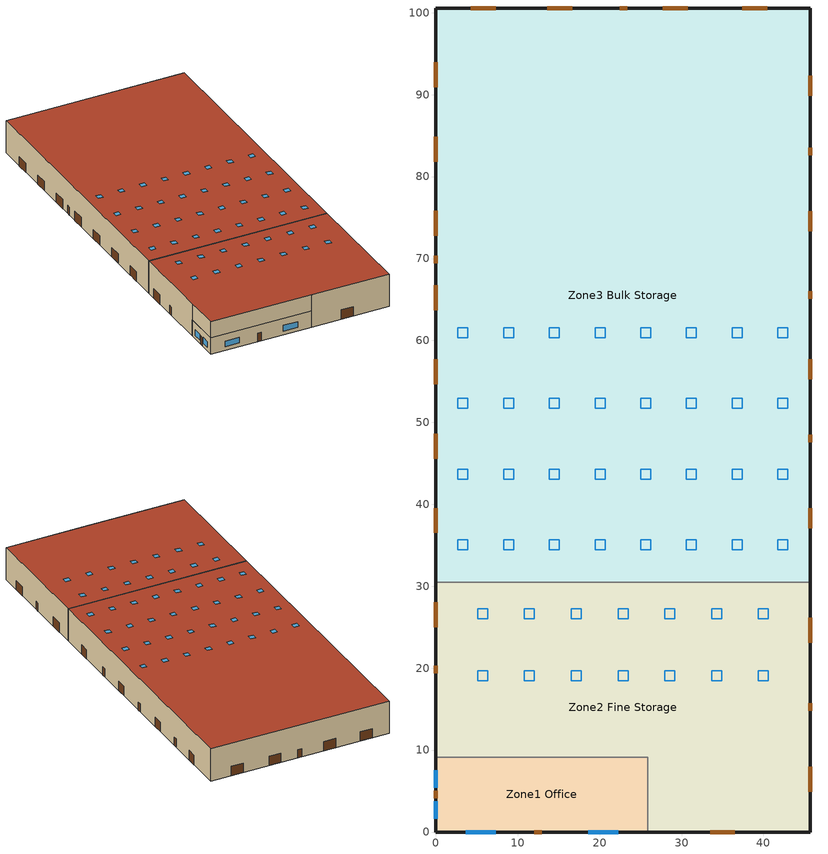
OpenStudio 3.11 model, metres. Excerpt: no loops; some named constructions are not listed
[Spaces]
Zone3 Bulk Storage
 floor ground (Foundation F 1.26W/m*K Perim 185.92m Area 3204.84m2): 45.72,100.58 45.72,30.48 0,30.48 0,100.58 z0
 wall outside: 45.72,30.48 45.72,100.58 0,100.58 0,30.48 z0:8.53
 wall to Zone2 Fine Storage: 45.72,30.48 0,30.48 z0:8.53
 door: 0,93.95 0,90.9 / 0,84.88 0,81.83 / 0,75.82 0,72.77 / 0,66.75 0,63.7 / 0,57.68 0,54.63 / 0,48.61 0,45.57 / 0,39.55 0,36.5 / 45.72,37.09 45.72,39.53 / 45.72,55.27 45.72,57.71 / 45.72,73.32 45.72,75.75 / 45.72,89.89 45.72,92.33 / 40.44,100.58 37.39,100.58 / 30.77,100.58 27.72,100.58 / 16.69,100.58 13.64,100.58 / 7.32,100.58 4.27,100.58 z0:2.44; 45.72,47.55 45.72,48.46 / 45.72,65.07 45.72,65.99 / 45.72,82.6 45.72,83.51 / 23.35,100.58 22.44,100.58 / 0,70.35 0,69.43 z0:2.13
 roof outside: 45.72,30.48 45.72,100.58 0,100.58 0,30.48 z8.53
 skylight: 37.4,51.71 37.4,52.93 36.18,52.93 36.18,51.71 z8.53; 9.51,51.71 9.51,52.93 8.29,52.93 8.29,51.71 z8.53; 42.97,60.35 42.97,61.57 41.76,61.57 41.76,60.35 z8.53; 20.66,34.44 20.66,35.66 19.44,35.66 19.44,34.44 z8.53; 42.97,43.08 42.97,44.3 41.76,44.3 41.76,43.08 z8.53; 26.24,51.71 26.24,52.93 25.02,52.93 25.02,51.71 z8.53; 20.66,43.08 20.66,44.3 19.44,44.3 19.44,43.08 z8.53; 31.82,34.44 31.82,35.66 30.6,35.66 30.6,34.44 z8.53; 31.82,60.35 31.82,61.57 30.6,61.57 30.6,60.35 z8.53; 26.24,34.44 26.24,35.66 25.02,35.66 25.02,34.44 z8.53; 15.09,34.44 15.09,35.66 13.87,35.66 13.87,34.44 z8.53; 9.51,34.44 9.51,35.66 8.29,35.66 8.29,34.44 z8.53; 37.4,34.44 37.4,35.66 36.18,35.66 36.18,34.44 z8.53; 15.09,51.71 15.09,52.93 13.87,52.93 13.87,51.71 z8.53; 31.82,43.08 31.82,44.3 30.6,44.3 30.6,43.08 z8.53; 37.4,60.35 37.4,61.57 36.18,61.57 36.18,60.35 z8.53; 42.97,51.71 42.97,52.93 41.76,52.93 41.76,51.71 z8.53; 42.97,34.44 42.97,35.66 41.76,35.66 41.76,34.44 z8.53; 20.66,60.35 20.66,61.57 19.44,61.57 19.44,60.35 z8.53; 26.24,43.08 26.24,44.3 25.02,44.3 25.02,43.08 z8.53; 3.93,51.71 3.93,52.93 2.71,52.93 2.71,51.71 z8.53; 9.51,43.08 9.51,44.3 8.29,44.3 8.29,43.08 z8.53; 9.51,60.35 9.51,61.57 8.29,61.57 8.29,60.35 z8.53; 3.93,43.08 3.93,44.3 2.71,44.3 2.71,43.08 z8.53; 3.93,34.44 3.93,35.66 2.71,35.66 2.71,34.44 z8.53; 20.66,51.71 20.66,52.93 19.44,52.93 19.44,51.71 z8.53; 15.09,43.08 15.09,44.3 13.87,44.3 13.87,43.08 z8.53; 37.4,43.08 37.4,44.3 36.18,44.3 36.18,43.08 z8.53; 31.82,51.71 31.82,52.93 30.6,52.93 30.6,51.71 z8.53; 3.93,60.35 3.93,61.57 2.71,61.57 2.71,60.35 z8.53; 15.09,60.35 15.09,61.57 13.87,61.57 13.87,60.35 z8.53; 26.24,60.35 26.24,61.57 25.02,61.57 25.02,60.35 z8.53
Zone2 Fine Storage
 floor to Zone1 Office: 0,0 0,9.14 25.91,9.14 25.91,0 z4.27
 floor ground (Foundation F 1.26W/m*K Perim 71.62m Area 1156.53m2): 45.72,30.48 45.72,0 25.91,0 25.91,9.14 0,9.14 0,30.48 z0
 wall outside: 0,30.48 0,9.14 / 25.91,0 45.72,0 45.72,30.48 z0:8.53; 0,9.14 0,0 25.91,0 z4.27:8.53
 wall to Zone1 Office: 0,9.14 25.91,9.14 25.91,0 z0:4.27
 door: 33.48,0 36.53,0 / 45.72,4.94 45.72,7.99 / 45.72,23.09 45.72,26.14 / 0,28.02 0,24.97 z0:2.44; 0,20.27 0,19.35 / 45.72,14.78 45.72,15.7 z0:2.13
 roof outside: 45.72,0 45.72,30.48 0,30.48 0,0 z8.53
 skylight: 40.61,26.06 40.61,27.28 39.4,27.28 39.4,26.06 z8.53; 17.75,26.06 17.75,27.28 16.54,27.28 16.54,26.06 z8.53; 17.75,18.44 17.75,19.66 16.54,19.66 16.54,18.44 z8.53; 40.61,18.44 40.61,19.66 39.4,19.66 39.4,18.44 z8.53; 6.32,26.06 6.32,27.28 5.11,27.28 5.11,26.06 z8.53; 12.04,26.06 12.04,27.28 10.82,27.28 10.82,26.06 z8.53; 23.47,18.44 23.47,19.66 22.25,19.66 22.25,18.44 z8.53; 6.32,18.44 6.32,19.66 5.11,19.66 5.11,18.44 z8.53; 29.18,26.06 29.18,27.28 27.97,27.28 27.97,26.06 z8.53; 23.47,26.06 23.47,27.28 22.25,27.28 22.25,26.06 z8.53; 29.18,18.44 29.18,19.66 27.97,19.66 27.97,18.44 z8.53; 34.9,26.06 34.9,27.28 33.68,27.28 33.68,26.06 z8.53; 12.04,18.44 12.04,19.66 10.82,19.66 10.82,18.44 z8.53; 34.9,18.44 34.9,19.66 33.68,19.66 33.68,18.44 z8.53
Zone1 Office
 floor ground (Foundation F 1.26W/m*K Perim 35.05m Area 236.88m2): 25.91,9.14 25.91,0 0,0 0,9.14 z0
 wall outside: 0,9.14 0,0 25.91,0 z0:4.27
 window: 0,7.52 0,5.39 / 18.59,0 22.25,0 / 3.66,0 7.31,0 / 0,3.76 0,1.62 z0.91:2.44
 door: 12.04,0 12.95,0 / 0,5.03 0,4.11 z0:2.13
[Schedule:Ruleset]
Name | Default Day Schedule | Summer Design Day Schedule | Winter Design Day Schedule
Warehouse MinOA_MotorizedDamper_Sched | Warehouse MinOA_MotorizedDamper_Sched Default | Warehouse MinOA_MotorizedDamper_Sched Summer Design Day | Warehouse MinOA_MotorizedDamper_Sched Winter Design Day
Warehouse Office DHW Schedule | Warehouse Office DHW Schedule Default | Warehouse Office DHW Schedule Summer Design Day | Warehouse Office DHW Schedule Winter Design Day
[Schedule:Day]
Warehouse BLDG_OCC_SCH WntrDsn|SmrDsn|Wkdy Day: No, 6, 0, 0, 7, 0, 0.11, 8, 0, 0.21, 12, 0, 1, 13, 0, 0.53, 17, 0, 1, 18, 0, 0.32, 24, 0, 0
Warehouse BLDG_LIGHT_STORAGE_SCH Wkdy Day: No, 7, 0, 0.1, 8, 0, 0.6, 9, 0, 0.75, 16, 0, 0.85, 17, 0, 0.75, 18, 0, 0.6, 24, 0, 0.1
Warehouse Bldg Equip Wkdy Day: No, 8, 0, 0.25, 17, 0, 1, 24, 0, 0.25
Warehouse Bldg Equip Wknd|Hol Day: No, 24, 0, 0.25
Clothing Schedule Summer Clothes: 24, 0, 0.5
Warehouse BLDG_LIGHT_OFFICE_SCH_2010 Sat|Wkdy Day: No, 6, 0, 0.18, 7, 0, 0.196742, 8, 0, 0.359268, 17, 0, 0.658658, 18, 0, 0.521794, 24, 0, 0.18
Warehouse Office_Plug_SCH Wkdy Day: No, 6, 0, 0.25545, 7, 0, 0.290807, 8, 0, 0.484677, 17, 0, 0.969355, 18, 0, 0.484677, 24, 0, 0.25545
Warehouse HtgSetp Sat Day: No, 6, 0, 15.6, 18, 0, 21.1, 24, 0, 15.6
Warehouse HtgSetp Sun Day: No, 24, 0, 15.6
Warehouse ClgSetp Sun Day: No, 24, 0, 29.4
Warehouse INFIL_Door_Opening_SCH Wkdy Day: No, 6, 0, 0, 7, 0, 0.144, 8, 0, 1, 12, 0, 0.144, 13, 0, 1, 17, 0, 0.144, 18, 0, 1, 19, 0, 0.144, 24, 0, 0
Warehouse FanSched Sat|Wkdy Day; Warehouse FanSched Sat|Wkdy Day 1: No, 7, 0, 0, 18, 0, 1, 24, 0, 0
Warehouse MinOA_MotorizedDamper_Sched Default: No, 24, 0, 0
Warehouse MinOA_MotorizedDamper_Sched Sat|Wkdy Day: No, 8, 0, 0, 18, 0, 1, 24, 0, 0
Warehouse MinOA_MotorizedDamper_Sched Winter Design Day; Warehouse MinOA_MotorizedDamper_Sched Summer Design Day: No, 24, 0, 1
Service Water Loop Temp - 140F Default; Mixed Water At Faucet Temp - 140F Default: 24, 0, 60
Warehouse Office DHW Schedule Default; Warehouse Office DHW Schedule Winter Design Day; Warehouse Office DHW Schedule Summer Design Day: No, 6, 0, 0, 7, 0, 0.05, 8, 0, 0.101, 9, 0, 0.399, 11, 0, 0.501, 12, 0, 0.696, 13, 0, 0.9, 14, 0, 0.798, 15, 0, 0.696, 16, 0, 0.798, 17, 0, 0.297, 18, 0, 0.05, 24, 0, 0
Warehouse Office DHW Schedule Sun Day: No, 24, 0, 0.015
Fraction Sensible - 0.2 Default: 24, 0, 0.2
Fraction Latent - 0.05 Default: 24, 0, 0.05
ems_Zone1_Office_ZN_HVAC_1_maxOASch_Default; ems_Zone2_Fine_Storage_ZN_HVAC_2_maxOASch_Default: 24, 0, 0.7
Warehouse FanSched Sat|Wkdy Day inverted 1: 7, 0, 1, 18, 0, 0, 24, 0, 1
[Schedule:Rule] Rule Order=0; Date Specification Type=DateRange; Start Month=1; Start Day=1; End Month=12; End Day=31
Name | Schedule Ruleset | Day Schedule | Apply Monday | Apply Tuesday | Apply Wednesday | Apply Thursday | Apply Friday | Apply Saturday | Apply Sunday
Schedule Rule 13 | Warehouse MinOA_MotorizedDamper_Sched | Warehouse MinOA_MotorizedDamper_Sched Sat|Wkdy Day | Yes | Yes | Yes | Yes | Yes | Yes
Schedule Rule 14 | Warehouse Office DHW Schedule | Warehouse Office DHW Schedule Sun Day |  |  |  |  |  |  | Yes
